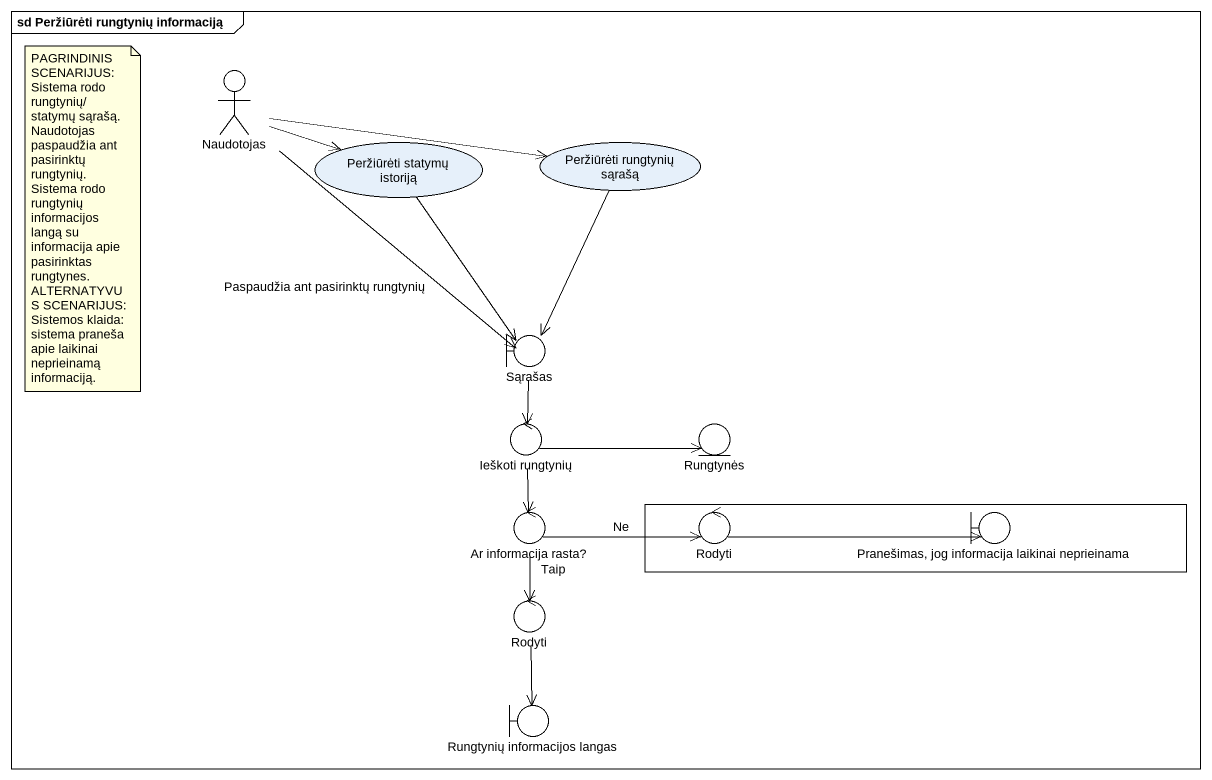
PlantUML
@startuml
mainframe sd Peržiūrėti rungtynių informaciją
actor Naudotojas
usecase "Peržiūrėti statymų istoriją" as Peržiūrėti_statymų_istoriją
usecase "Peržiūrėti rungtynių sąrašą" as Peržiūrėti_rungtynių_sąrašą
boundary Sąrašas
control "Ieškoti rungtynių" as Ieškoti_rungtynių
entity Rungtynės
control "Ar informacija rasta?" as Ar_informacija_rasta
rectangle " " as rectangle1 {
  control Rodyti
  boundary "Pranešimas, jog informacija laikinai neprieinama" as Pranešimas_jog_informacija
}
control "Rodyti" as Rodyti_2
boundary "Rungtynių informacijos langas" as Rungtynių_informacijos
Naudotojas -right-> Peržiūrėti_statymų_istoriją
Naudotojas -right-> Peržiūrėti_rungtynių_sąrašą
Naudotojas --> Sąrašas : Paspaudžia ant pasirinktų rungtynių
Peržiūrėti_statymų_istoriją --> Sąrašas
Peržiūrėti_rungtynių_sąrašą --> Sąrašas
Sąrašas --> Ieškoti_rungtynių
Ieškoti_rungtynių -right-> Rungtynės
Ieškoti_rungtynių --> Ar_informacija_rasta
Ar_informacija_rasta -right-> Rodyti : Ne
Ar_informacija_rasta --> Rodyti_2 : Taip
Rodyti -right-> Pranešimas_jog_informacija
Rodyti_2 --> Rungtynių_informacijos
note as N1
  PAGRINDINIS SCENARIJUS:
  Sistema rodo rungtynių/statymų sąrašą. Naudotojas paspaudžia ant pasirinktų rungtynių. Sistema rodo rungtynių informacijos langą su informacija apie pasirinktas rungtynes.
  ALTERNATYVUS SCENARIJUS:
  Sistemos klaida: sistema praneša apie laikinai neprieinamą informaciją.
end note
@enduml
